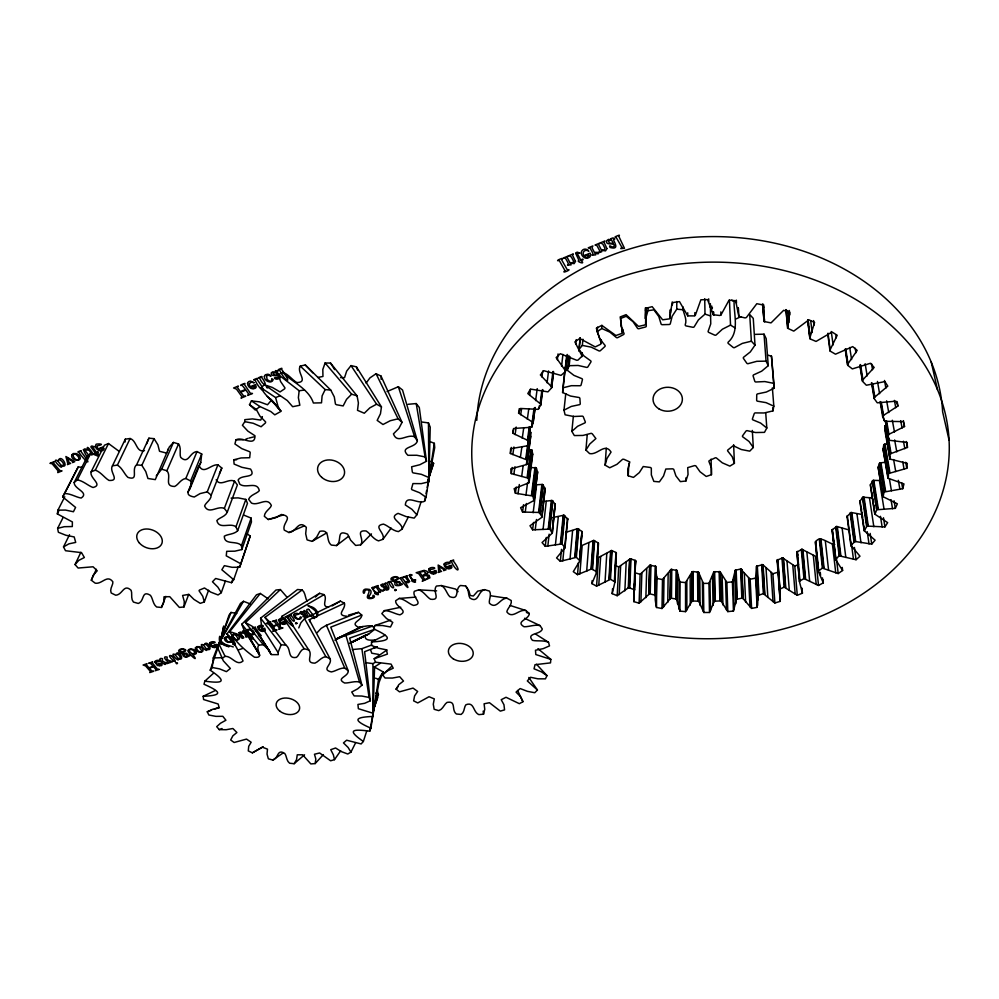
<?xml version="1.0" encoding="UTF-8"?>
<svg xmlns="http://www.w3.org/2000/svg" width="999" height="999" viewBox="0 0 999 999"><rect width="100%" height="100%" fill="white"/><g stroke="black" fill="none" stroke-linecap="round" stroke-linejoin="round"><path stroke-width="1.5" d="M215.197 690.546L203.184 696.278L203.584 699.537L218.182 704.008L219.231 707.941L212.512 709.327L207.28 711.788L208.841 715.009L215.896 716.37L222.814 716.295L225.911 720.242L220.492 723.239L216.696 726.673L219.28 729.632L226.149 729.72L232.904 728.508L236.888 732.517L232.854 735.826L230.682 739.984L234.128 742.494L246.516 739.098L251.149 742.232L248.714 746.315L248.289 750.911L252.347 752.834L262.35 747.165L267.482 749.163L267.033 754.083L268.356 758.815L272.777 760.039C278.808 758.341 276.848 748.438 284.727 753.421C286.725 755.856 286.313 760.876 289.635 763.236L294.143 763.698L296.528 759.665L297.265 754.807L302.635 754.794L310.826 763.923L315.147 763.573L315.834 759.04L314.473 754.245L319.618 752.971L330.619 760.788L334.478 759.665L333.404 754.907L330.744 749.675L335.602 747.989L341.221 751.56L347.764 754.008L350.924 752.147L348.114 747.477L343.469 742.919L346.641 740.209L361.126 743.943L363.361 741.458C345.654 729.282 353.696 729.133 369.755 731.156L370.904 728.196C353.334 720.466 353.309 717.245 372.952 716.445L372.939 663.623L375.649 662.15M704.72 298.701L705.007 314.136L698.413 319.892L694.38 326.486A1.336 1.124 -3.4 0 1 692.719 327.247L686.288 325.974A1.336 1.124 -3 0 1 685.252 324.663C687.549 318.431 682.629 312.687 682.816 306.631M889.797 454.62L891.071 453.521L886.113 425.249L884.877 426.348L889.947 459.065L907.279 463.399L906.805 468.294L888.498 473.563L888.298 478.321L903.983 483.941L902.709 488.711L884.078 492.045L883.091 496.703L897.364 503.796L895.341 508.354L876.71 509.777L874.974 514.26L887.649 522.639L884.939 526.898L867.045 526.098L864.172 530.706L875.099 540.184L871.74 544.105L855.119 541.47L850.848 545.354L859.977 556.193L856.068 559.727L839.16 555.831L835.514 559.403L842.607 570.466L838.211 573.563L822.377 568.106L818.231 571.266L823.313 582.842L818.518 585.464L803.945 578.583L799.362 581.293L802.422 593.169L797.289 595.304L784.165 587.125L779.232 589.373L780.256 601.361L774.874 602.971L763.361 593.668L758.141 595.404L757.155 607.342L751.598 608.416L742.944 598.413L741.832 598.151L736.413 599.363L733.453 611.051L727.809 611.6L720.928 600.886L720.154 571.815L714.647 571.69L713.698 572.152L708.953 583.366L709.49 612.487L703.82 612.487L698.801 601.236L698.501 572.215L693.081 571.565L692.07 571.94L685.551 582.579L685.551 611.638L679.944 611.101L676.847 599.487L677.035 570.529L671.191 569.38L662.499 579.545L661.987 608.516L656.518 607.467L656.056 605.606L655.257 599.962L655.744 566.383L649.887 565.247L640.109 574.313L639.11 603.196L633.828 601.623L635.539 560.576L630.444 558.741L618.693 566.933L615.022 565.397M679.183 609.303L679.32 580.282L677.035 570.529M679.944 611.101L680.057 582.067L679.32 580.282M676.91 599.924L677.085 570.966M677.459 603.771L677.634 574.787M634.64 589.772L628.658 587.637L617.195 595.716L612.2 593.643L614.972 581.942L610.501 579.308L596.578 586.163L591.92 583.616L596.64 572.24L596.191 571.428L591.458 569.005L577.522 574.662L573.289 571.665L579.895 560.789L576.361 557.342L560.339 561.326L556.58 557.929L565.009 547.727L562.037 543.931L545.279 546.328L542.057 542.557L552.222 533.191L549.862 529.12L532.604 529.832L529.994 525.736L541.783 517.395L541.908 516.495L539.16 512.462L522.577 512.05L520.616 507.679L533.891 500.536L532.892 496.041L515.409 493.219L514.148 488.648L528.733 482.842L528.471 478.234L511.288 473.613L510.776 468.893L526.461 464.585L526.972 459.94L510.377 453.509L510.639 448.726L527.697 445.741L528.021 440.497L512.787 433.241L513.861 428.459L531.58 427.272L533.091 423.039L535.102 407.43M676.847 599.487L675.948 598.938L676.161 569.992M676.498 599.125L676.685 570.167M891.071 453.521L907.454 447.44L907.08 442.495L889.322 440.272L887.874 435.564L888.361 434.577L904.52 426.536L903.296 421.628L884.927 421.291L882.666 416.745L882.991 415.709L897.964 405.956L895.891 401.198L877.247 402.822L874.187 398.526L874.325 397.465L887.799 386.126L884.889 381.606L866.345 385.239L862.512 381.293L862.487 380.219L874.15 367.47L870.429 363.274L852.347 368.906L847.826 365.397L847.602 364.335L857.179 350.387L852.721 346.628L835.489 354.195L830.344 351.211L829.944 350.174L837.199 335.264L832.08 332.03L816.058 341.433L810.389 339.036L809.814 338.049L814.585 322.477L808.903 319.817L793.755 331.119L787.624 328.259L789.759 312.3L783.641 310.314L771.041 322.889L764.11 321.516L762.512 303.883M733.628 444.655L734.402 463.336L729.869 466.121L722.289 462.824L716.708 458.216A1.249 0.987 -2 0 0 714.972 457.954L709.59 460.477A1.249 0.987 -1.6 0 0 709.053 461.813L711.438 467.907L711.438 474.7L706.231 476.461L700.037 471.778L695.791 465.796L694.58 465.609L687.712 467.619L688.049 474.463L685.901 480.994L680.356 481.63L675.898 475.874L673.701 469.268L672.589 468.831L665.821 469.031L663.523 476.036L659.377 481.893L653.833 481.393L651.348 474.937L651.323 468.119L650.386 467.482L643.219 466.533L639.335 472.589L633.466 477.41L628.246 475.799L627.884 469.055L629.807 461.963L623.888 459.278L622.664 459.24L616.957 464.323L609.715 467.782L605.132 465.159L606.93 458.541L611.051 452.072C604.944 442.207 597.677 455.332 589.572 453.571L585.926 450.062L589.785 444.006L595.891 438.573L592.295 433.828L591.221 433.304L582.979 435.439L574.338 435.564L571.865 431.381L577.597 426.286L584.54 423.052A1.249 1.011 4.5 0 0 585.252 421.753L583.316 416.895A1.249 1.011 4.6 0 0 581.768 416.146L573.638 416.508L565.097 414.785L563.985 410.189L571.266 406.431L579.133 404.745A1.261 1.036 4.8 0 0 580.244 403.646L579.882 398.489A1.261 1.036 4.8 0 0 578.608 397.427L570.491 396.041L562.612 392.532L562.986 387.799L571.366 385.689L579.657 385.739A1.274 1.049 4.7 0 0 581.106 384.902L582.405 379.795A1.274 1.061 4.6 0 0 581.493 378.484L573.926 375.374L567.27 370.242L569.168 365.696L578.096 365.459L586.251 367.295A1.286 1.074 4.2 0 0 587.936 366.783L590.846 362.088A1.286 1.074 4 0 0 590.372 360.602L583.916 355.931L579.008 349.45L582.33 345.417L591.196 347.14L598.613 350.724A1.299 1.086 3.3 0 0 600.436 350.599L604.795 346.641A1.299 1.099 3 0 0 604.795 345.092L599.962 339.111L597.215 331.718L601.76 328.509L609.914 332.143L616.033 337.262A1.311 1.111 2 0 0 617.857 337.55L623.376 334.653A1.311 1.111 1.6 0 0 623.875 333.142L621.053 326.248L620.729 318.419L626.198 316.296L633.004 321.653L637.325 327.997A1.324 1.124 0.4 0 0 639.01 328.671L645.304 327.06A1.324 1.124 -0.1 0 0 646.278 325.699L645.741 318.381L647.914 310.689L653.908 309.84L658.803 316.546L660.988 323.664A1.324 1.124 -1.4 0 0 662.412 324.687L669.018 324.513A1.324 1.124 -1.8 0 0 670.379 323.414L672.19 316.183L676.748 309.203L676.81 301.523M661.987 608.516L670.379 598.551L670.704 569.617M670.379 598.551L671.191 569.38M675.948 598.938L671.465 598.289L671.765 569.355M533.091 422.515L518.606 413.149L520.479 408.466L537.974 409.353L540.796 405.07L540.646 404.046L527.822 393.581L530.481 389.086L547.989 391.87L551.548 387.874L551.56 386.825L540.372 374.937L543.806 370.704L561.001 375.399L565.234 371.79L565.434 370.741L556.131 357.592L560.302 353.721L576.823 360.314L578.059 360.052L582.055 356.119L574.887 341.908L579.732 338.486L595.229 346.915L600.636 344.28L601.186 343.294L596.353 328.246L601.785 325.362L615.921 335.514L621.79 333.479L622.489 332.555L620.167 316.958L626.086 314.66L638.536 326.411L644.73 325.012L645.591 324.163L645.866 308.304L652.16 306.668L662.637 319.805L669.655 318.831L672.215 301.948M670.117 598.95L670.441 570.017M262.375 416.583L260.689 420.092L252.535 418.906L244.805 419.667L244.83 421.665L242.42 425.274L247.902 431.143L254.995 435.764C255.095 447.452 242.208 436.026 235.951 439.872L234.927 443.968L241.795 448.638L249.75 451.748L250.212 452.672L249.663 457.717L241.059 457.942L233.741 459.802L234.116 464.085L241.858 467.295L250.574 469.08C256.93 479.021 241.396 474.013 238.112 480.057L239.835 484.228C245.991 488.923 257.218 480.819 259.328 490.646C257.155 493.568 250.462 494.692 248.589 499.288L251.498 503.096C258.466 506.256 267.183 496.328 271.378 505.494C270.467 508.728 264.423 511.513 264.348 516.308L268.232 519.505L275.424 517.844L281.406 514.485C294.418 516.745 281.805 522.902 284.265 530.094L288.873 532.517C296.641 532.005 298.239 519.305 306.331 527.335L305.682 533.753L307.08 539.885L312.1 541.371L316.708 537.025L319.78 531.331C330.981 529.02 325.199 540.397 331.356 545.092L336.513 545.579C342.557 541.008 335.652 528.971 347.615 534.178L350.661 540.197L355.644 545.442L360.627 544.892C365.11 539.41 354.458 529.745 366.109 530.968C370.217 533.416 373.214 539.16 378.484 540.884L382.967 539.31C385.664 532.954 372.103 525.874 383.516 524.113C388.299 525.824 392.707 530.844 398.426 531.605L402.135 529.108C402.747 522.365 387.425 517.994 398.089 513.361L406.156 516.595L414.185 518.119L416.858 514.822L411.963 509.34L405.332 504.97C406.156 493.856 418.281 504.882 424.612 501.186L426.049 497.277L419.605 492.744L411.875 489.697L411.488 488.798L412.949 483.578L421.228 483.641L428.883 481.818L428.459 422.914L421.728 421.99M670.042 318.344L670.192 310.04M670.491 312.575L670.529 309.49M667.769 602.385L668.156 573.438M663.548 607.055L664.023 578.084M885.139 462.287L879.694 462.974L878.133 467.145L883.091 496.703M655.344 596.078L655.744 566.383M656.056 605.606L656.693 576.66L655.918 571.053M656.518 607.467L656.693 576.66M428.883 481.818L430.232 427.16L428.459 422.914M655.069 595.254L655.244 566.146M634.852 569.467L635.751 560.988M639.11 603.196L648.763 594.467L649.562 565.609M648.763 594.467L649.887 565.247M649.088 594.105L650.399 565.059M654.57 595.017L650.212 593.955L650.986 565.097M645.866 597.652L646.728 568.793M372.952 716.445L374.588 666.895L380.469 663.174M640.896 601.885L641.87 573.001M647.914 310.689L648.026 307.617M645.953 312.774L646.128 308.142M646.066 311.813L646.178 308.716M633.691 599.725L635.077 560.289M633.828 601.623L634.54 583.391M634.84 575.799L634.952 572.764L640.109 574.313M634.552 590.209L635.539 560.576M645.092 318.444L645.504 307.667M645.504 310.839L645.616 307.767M645.654 315.422L645.829 310.789M629.22 587.499L630.444 558.741M629.807 587.599L631.018 558.841M628.271 587.961L629.52 559.203M628.658 587.637L629.894 558.878M624.862 590.859L626.186 562.087M628.246 475.799L628.833 463.399M619.205 594.58L620.654 565.809M617.195 595.716L618.693 566.933M614.397 581.181L615.971 552.497L611.6 550.499L598.526 557.492L596.578 586.163M614.822 581.505L615.971 552.497M614.972 581.942L616.371 552.822M612.2 593.643L612.537 588.723M346.94 616.258C334.902 615.259 346.203 609.315 344.443 603.221L309.253 619.717L330.12 658.816C332.455 664.872 320.929 669.492 331.356 671.927C335.527 671.328 339.885 667.669 344.767 668.094L348.251 670.841C348.551 676.935 335.214 678.184 344.63 683.016C349.2 683.216 354.508 680.769 359.503 682.03L361.963 685.189L357.654 688.848L351.735 692.02L354.133 695.916L361.838 696.041L369.056 697.439L370.354 700.761L364.685 703.296L357.929 704.445L358.366 708.703L372.889 713.199M609.939 579.158L611.6 550.499M610.501 579.308L612.15 550.649M307.093 600.973C305.07 598.176 305.607 592.732 302.173 589.959L297.527 589.51L260.602 618.144L261.676 626.66L278.072 652.522L278.284 654.657L271.266 654.632L259.103 635.002L254.27 628.983L252.31 628.096L255.544 627.01L255.469 628.583L261.251 635.701L258.441 635.814L259.103 635.002M622.489 332.555L622.677 329.458M608.915 579.532L610.601 550.874M609.353 579.245L611.026 550.586M622.34 331.993L622.527 328.896M778.146 567.382L778.159 572.14L772.889 573.751L762.761 564.685L756.53 566.283L755.581 578.134L757.155 607.342M605.032 582.08L606.793 553.409M598.763 585.239L600.661 556.568M605.132 465.159L606.281 448.201M596.191 571.428L598.164 542.857L593.543 540.459L582.192 545.404L579.87 573.95M596.403 572.652L598.164 542.857M596.64 572.24L598.513 543.219M313.049 373.002L305.307 364.972L300.274 366.096C296.204 372.415 309.053 382.33 296.853 382.555C292.232 380.07 288.511 374.038 282.692 372.402L278.421 374.625L280.594 381.518L284.99 387.937L284.64 388.811L280.02 391.933L272.302 387.425L264.31 384.715L261.114 387.824C265.684 397.315 275.612 402.547 281.019 411.338L274.8 414.835L270.741 411.501L259.915 406.531L251.436 400.886L249.5 404.657L255.332 410.089M590.971 569.255L593.056 540.709M591.458 569.005L593.543 540.459M592.057 568.98L594.118 540.434M592.607 569.18L594.655 540.634M591.92 583.616L592.145 580.606M764.223 315.197L763.398 304.333L763.798 321.004M586.663 571.403L588.848 542.857M340.497 377.61L344.543 377.659L346.665 371.104L351.024 365.597L356.431 366.858L381.456 406.918L380.457 413.773L377.172 420.392L382.992 424.513L390.234 420.729L398.102 418.806L402.035 422.365L398.838 428.471L393.444 433.866C397.352 444.58 407.167 433.454 414.647 436.85L417.382 440.946C415.584 448.289 398.751 446.403 407.917 455.307L416.82 455.269L425.112 456.918L426.486 461.263L419.842 464.735L411.625 466.795L412.325 472.028L412.999 472.864L421.316 474.313L428.933 477.547M601.76 328.509L602.01 325.424M600.948 342.757L601.186 339.648M601.186 343.294L601.423 340.184M278.072 652.522L281.169 644.742L286.014 645.217C291.421 648.925 287.213 659.253 296.491 657.354C299.151 655.581 299.975 650.037 304.121 648.676L308.853 650.037C313.137 655.257 304.595 663.086 314.922 663.149C318.406 661.875 321.278 657.092 325.861 656.668L330.12 658.816M577.522 574.662L578.521 562.637M579.582 559.939L581.93 531.48L577.697 528.633L565.521 532.43M579.969 556.68L580.706 547.689M580.956 544.692L581.693 535.714M579.895 560.789L581.93 531.48M585.926 450.062L587.225 434.765M596.828 330.719L597.09 327.635M597.215 331.718L597.602 327.085M537.924 648.651L550.824 659.352L550.511 662.886L535.027 664.685L534.04 668.806L541.296 671.79L546.99 675.624L545.429 678.845L537.924 678.821L530.506 677.26L527.335 680.943L537.437 690.022L534.765 692.732L527.435 691.345L520.167 688.548L516.058 692.107L520.491 696.628L522.952 701.673L519.368 703.696L506.018 697.277L501.211 699.712L503.958 704.732L504.57 709.877L500.324 711.126L489.473 702.722L484.09 703.796L484.752 709.302L483.516 714.21L478.871 714.61C472.864 712.125 474.4 701.385 465.946 704.745C463.923 706.842 464.71 712.337 461.113 714.447L456.368 713.985C451.036 709.964 456.693 700.574 447.053 702.397C444.218 704.133 442.919 709.402 438.748 710.614L434.165 709.302L433.279 704.195L434.29 698.875L429.046 696.74L417.757 702.934L413.648 700.861L414.597 695.891L417.644 691.458L413.049 688.099L399.475 691.845L396.079 689.135L398.838 684.627L403.509 681.018L399.687 676.71L392.357 678.059L385.052 677.996L382.605 674.812L387.038 671.078L393.231 668.194L391.084 664.11L375.499 662.212L374.188 658.741L386.988 649.974M574.725 557.255L577.172 528.833M575.249 557.055L577.697 528.633M575.849 557.092L578.284 528.671M576.361 557.342L578.783 528.921M144.493 450.586C136.189 453.059 136.988 440.696 130.12 438.511L125.325 439.148L112.475 465.784C108.541 471.528 120.829 481.156 108.991 480.432C104.483 477.772 100.899 472.04 95.317 470.154L91.146 471.828C89.186 478.084 103.609 484.915 93.032 487.5C87.987 485.689 83.217 480.794 77.31 479.907L74.163 482.492C73.938 489.148 89.598 492.382 81.169 498.051C76.024 497.252 70.442 493.356 64.585 493.606L62.662 496.89L75.587 507.417L73.427 511.75L65.484 510.064L57.93 510.164L57.343 513.898L72.378 521.94L72.315 526.548L64.311 526.698L57.63 528.359L58.367 532.267L65.884 535.252L74.188 536.938L75.712 542.395L68.894 543.856L63.524 546.903L65.509 550.724L81.543 552.647L84.366 557.517L78.796 560.377L75.05 564.56L78.109 568.044L93.069 566.783L97.215 570.766L93.232 575.224L91.309 580.232L95.23 583.179C102.085 584.452 107.155 574.1 112.85 581.78C113.386 584.727 109.291 589.023 111.189 592.981L115.722 595.217C122.79 594.78 123.601 583.316 131.081 590.272C132.542 593.306 130.444 598.663 133.416 602.06L138.262 603.458C144.793 601.136 141.284 589.71 150.449 595.342C152.859 598.364 152.81 604.108 156.606 606.98L161.476 607.454L163.661 602.597L164.011 596.778L169.755 596.678L179.37 607.429L183.966 606.942L188.674 594.455M570.042 558.978L572.602 530.556M125.062 441.995L125.325 439.148M565.009 547.727L567.757 518.943L563.748 515.247L552.397 517.582M582.33 345.417L582.929 339.21M581.73 355.619L582.017 352.672M582.03 356.68L582.33 353.171M562.812 560.851L564.098 547.39M564.647 548.076L567.532 518.518M560.963 543.531L563.748 515.247M561.563 543.631L564.335 515.334M560.339 561.326L561.5 549.363M562.037 543.931L564.797 515.646M579.008 349.45L580.169 337.699M578.933 351.173L580.244 337.949M560.402 543.681L563.199 515.397M571.865 431.381L573.364 416.196M575.749 344.268L576.223 339.623M555.419 544.942L558.329 516.658M203.184 696.278C224.363 695.404 220.23 691.445 204.008 684.253L204.832 681.156C222.989 683.628 227.685 682.042 210.227 670.204L212.263 667.507L213.274 657.954L231.031 612.437L236.751 613.473M551.96 532.03L552.435 527.572M552.909 523.126L553.546 517.195M554.02 512.737L554.495 508.291M552.222 533.191L555.194 504.108L551.935 500.462L543.194 501.486M552.372 532.754L555.194 504.108M549.862 529.12L552.922 500.961M567.27 370.242L568.868 355.432M563.985 410.189L565.771 393.631M569.168 365.696L570.117 356.818M565.234 371.79L567.22 354.445M548.264 528.696L551.361 500.549M565.509 371.291L567.132 356.481M548.863 528.608L551.935 500.462M549.45 528.758L552.509 500.611M547.839 546.091L549.138 534.178M545.279 546.328L546.266 537.4M562.986 387.799L565.297 366.92M562.612 392.532L564.747 373.102M565.034 370.292L566.67 355.482M543.056 529.458L546.253 501.323M561.575 366.233L562.924 354.408M541.995 511.763L542.507 507.342M543.031 502.909L543.369 499.962M543.881 495.529L544.405 491.108M541.908 516.495L545.154 488.461L542.469 484.465L536.613 484.752L533.166 512.737M542.007 516.97L545.154 488.461M539.16 512.462L542.469 484.465M557.355 359.815L558.054 353.921M539.722 512.674L543.019 484.677M540.084 513.074L543.381 485.077M535.227 529.845L536.475 519.492M538.548 512.499L541.883 484.503M551.111 386.426L552.909 371.528M551.548 387.874L553.521 371.478M551.723 387.362L553.521 372.465M733.453 611.051L732.404 581.88L735.276 570.267L740.584 569.043L750.149 579.22L751.598 608.416M532.604 529.832L533.516 522.427M532.892 496.041L536.388 468.194L529.62 467.17M547.077 382.817L548.563 370.929M533.916 496.353L534.278 493.419M535.014 487.549L535.377 484.615M535.926 480.207L536.288 477.272M533.891 500.536L537.637 472.24L536.388 468.194M534.178 500.124L537.624 471.765M531.443 495.292L534.964 467.457M532.055 495.329L535.564 467.495M532.592 495.604L536.088 467.757M528.109 449.25L531.868 450.087L532.754 454.258L531.78 455.294M540.646 404.046L542.382 390.559M540.796 405.07L542.807 389.56M528.733 482.842L532.342 455.119M525.224 512.337L526.361 503.508M529.095 482.467L532.754 454.258M538.948 408.753L539.335 405.744M540.134 403.696L541.87 390.209M522.577 512.05L523.551 504.695M527.122 477.347L530.781 449.675M527.747 477.447L531.381 449.775M525.973 494.98L527.597 482.617M528.234 477.772L531.868 450.087M528.471 478.234L532.092 450.549M541.92 376.985L542.694 371.054M526.898 464.235L530.719 436.213L530.656 432.43L529.482 431.406M531.88 426.835L532.28 423.813M532.892 419.28L533.291 416.258M533.903 411.725L534.303 408.703M527.035 463.761L530.719 436.213M532.779 422.053L534.59 408.479M535.626 400.599L537.225 388.623M533.091 423.039L535.102 407.954M528.021 440.497L529.87 426.835M525.761 458.903L527.822 443.631M528.234 440.571L528.646 437.525M527.697 445.741L530.257 427.26M527.922 445.279L530.382 427.023M526.361 459.065L530.069 431.568M526.81 459.453L530.506 431.943M526.461 464.585L530.656 432.43M532.23 421.765L534.04 408.191M531.58 427.272L532.18 422.739M183.966 606.942L184.291 601.51L182.592 595.454L188.886 594.368L193.906 599.388L200.287 603.359L204.333 601.935L208.591 590.247M521.665 476.473L523.139 465.721M527.435 440.272L529.295 426.61M527.335 419.193L528.796 408.653M518.019 493.781L519.305 484.515M515.409 493.219L516.271 487.05M520.392 457.467L521.89 446.778M529.657 395.429L530.494 389.46M522.252 438.261L523.751 427.647M513.836 474.438L514.935 466.77M511.288 473.613L512.175 467.47M520.691 414.747L521.565 408.741M515.084 434.602L516.196 427.035M518.606 413.149L519.268 408.641M512.824 454.607L513.936 446.99M510.377 453.509L511.288 447.415M512.787 433.241L513.474 428.696M567.757 518.943L567.345 519.742M426.049 497.277L434.328 443.319L430.806 441.908M370.904 728.196L378.546 679.32L383.117 671.89L373.826 666.708M834.764 544.38C828.72 544.23 819.005 533.816 815.471 542.557L818.468 571.678M888.298 478.321L883.004 448.951L883.89 444.617L887.874 443.618M220.941 639.81L223.739 626.023L220.754 639.747M278.421 374.625L299.163 390.759L298.376 397.664L299.85 405.232L292.657 406.705L287.3 400.549L264.31 384.715M287.075 597.265L280.382 589.56L275.961 590.034L241.808 624.225L258.753 645.154C254.945 650.149 265.172 658.403 254.47 657.217C245.167 650.499 235.664 642.207 229.72 631.643L260.327 593.456L268.169 598.826M874.737 513.823L870.316 485.027L873.188 480.369L879.407 480.494L884.065 509.278M424.612 501.186L425.487 496.59M426.061 493.531L426.635 490.472M427.21 487.412L434.715 447.602L434.328 443.319M369.755 731.156L378.996 682.604L383.117 671.89M734.402 463.336L732.217 456.705L727.909 451.261A1.261 0.999 -2.7 0 1 728.009 449.85L732.467 446.266A1.261 0.999 -3 0 1 734.253 446.166L741.233 449.5L749.737 451.148L753.308 447.477L749.013 441.458L743.019 437.05A1.274 1.011 -3.7 0 1 742.657 435.664L745.878 431.231A1.274 1.011 -4 0 1 747.602 430.756L755.556 432.542L764.472 432.367L766.807 428.034L760.614 423.064L753.271 420.017A1.286 1.024 -4.6 0 1 752.472 418.743L754.208 413.736A1.286 1.036 -4.8 0 1 755.756 412.912L764.173 412.974L772.926 410.901L773.825 406.181L772.377 387.837M430.606 461.301L433.603 463.324L427.884 480.407M731.73 300.137L734.09 301.611C733.766 314.673 739.71 331.818 728.321 342.02A1.336 1.111 -5.2 0 0 728.408 343.581L733.066 347.352A1.324 1.099 -5.4 0 0 734.939 347.39L742.344 343.394L751.373 341.196L755.007 345.13L750.299 351.935L743.918 356.98A1.324 1.086 -5.6 0 0 743.506 358.504L746.74 363.137A1.324 1.086 -5.7 0 0 748.513 363.561L756.805 361.313L766.046 361.139L768.256 365.671L761.65 371.191L754.02 374.687A1.311 1.074 -5.7 0 0 753.146 376.061L754.757 381.181A1.311 1.074 -5.6 0 0 756.293 381.968L764.859 381.568L773.651 383.341L774.3 388.149L766.32 392.045L758.004 393.793A1.299 1.049 -5.4 0 0 756.743 394.917L756.655 400.174A1.299 1.049 -5.2 0 0 757.866 401.248L766.083 402.647L773.825 406.181M204.333 601.935L202.747 596.278L199.051 590.759L199.438 590.072L204.495 587.974L210.839 592.145L218.069 594.967L221.291 592.682L217.882 587.15L212.475 581.768L215.647 578.471L231.531 582.692L233.704 579.682L221.853 569.767L224.35 565.659L232.118 567.307L239.673 567.232L250.212 536.026L247.415 534.003M250.212 536.026L239.673 567.232M240.647 563.673L226.249 555.831L226.711 551.311L234.865 551.173L241.833 549.55L241.483 545.641C236.763 540.072 224.138 545.629 224.313 536.176C227.622 534.028 234.228 534.428 237.65 530.756L235.976 526.785C229.932 522.277 219.118 530.007 216.858 520.579C218.931 517.757 225.487 516.658 227.26 512.175L224.338 508.416C217.395 505.319 208.853 515.059 204.583 506.018C205.382 502.822 211.326 499.912 211.226 495.142L207.23 491.883L200.087 493.593L194.268 497.015C181.031 494.517 193.594 488.686 190.622 480.969L201.711 454.033L197.04 451.548C189.473 452.048 188.649 464.897 180.669 457.342C179.258 453.796 181.593 447.939 178.559 443.968L173.464 442.432L169.256 447.053L155.295 479.62L147.939 478.496L145.779 471.59L141.846 465.347L136.588 464.872C130.832 469.393 139.423 481.156 127.959 477.41C124.288 474.163 122.34 467.869 117.37 465.147L112.475 465.784M189.698 489.448L200.762 462.45L201.711 454.033M210.227 670.204L229.046 615.122L231.031 612.437M709.49 612.487L714.335 601.211L720.928 600.886M672.177 305.02L672.951 302.522L679.495 301.598L687.737 315.884L694.218 315.896L695.341 315.247L700.873 299.787L707.529 299.6L713.323 314.76L719.755 315.484L720.966 314.972L729.033 300.175L735.651 300.736L738.86 316.471L745.092 317.919L746.378 317.532L756.817 303.708L763.261 304.995L763.673 307.53M363.361 741.458L366.658 731.218M373.251 710.739L378.421 694.642L377.285 690.559M555.357 504.557L554.807 505.319M416.858 514.822L421.166 501.573M427.859 480.981L433.603 463.324M146.678 443.818L148.938 438.186L154.083 438.661L157.879 444.83L159.528 451.286L166.134 452.984L167.345 452.372M799.537 581.718L796.815 552.147L801.86 549.288L815.534 556.256L818.518 585.464M233.704 579.682L238.274 566.545M241.833 549.55L251.448 521.99L251.136 518.106L243.893 515.147M231.531 582.692L232.542 579.77M187.862 492.307L198.951 465.297C203.309 475.549 210.889 463.998 217.907 464.822L221.803 468.044L219.405 473.551M241.483 545.641L251.136 518.106M221.291 592.682L225.424 580.993M237.65 530.756L247.465 503.334L245.841 499.4L238.124 497.877L231.106 498.139M373.027 710.714L377.684 697.714M864.172 530.706L859.877 501.348L862.836 497.215L872.164 497.889M235.976 526.785L245.841 499.4M390.771 620.092L374.887 625.524L373.663 628.895C392.008 637.312 392.382 640.908 371.503 641.945L371.566 645.479L378.509 648.239L386.463 649.837L387.387 654.108L374.188 658.741M227.26 512.175L237.387 484.915L234.54 481.193C228.247 478.009 220.255 487.275 216.159 479.807M167.607 450.374L168.094 449.075M224.338 508.416L234.54 481.193M211.226 495.142L221.803 468.044M161.476 607.454L165.846 596.366M207.23 491.883L217.907 464.822M271.491 400.137L267.495 404.757L259.578 401.86L251.436 400.886M178.559 443.968L166.895 470.766C172.04 476.523 163.386 486.326 174.638 486.476C178.222 484.952 180.794 479.12 185.826 478.459L197.04 451.548M381.456 406.918L376.586 404.195L369.842 407.854L364.31 413.236L357.505 410.339L358.404 402.972L357.08 395.866L330.519 363.062L325.1 362.987L322.814 369.455L322.952 376.473L317.769 377.447M156.244 475.886L161.676 469.205L173.464 442.432M262.712 629.083L261.676 626.66M141.846 465.347L154.083 438.661M91.309 580.232L96.316 569.28M136.588 464.872L148.938 438.186M200.175 463.698L200.762 462.45M348.439 615.134L358.441 612.337L361.763 615.059C362 620.716 349.45 622.627 358.191 627.147C362.575 627.335 367.682 624.862 372.49 626.098L374.051 628.171M328.609 607.13C320.454 606.805 328.059 598.863 324.076 594.63L319.543 593.306L282.055 616.233L280.195 621.091L280.157 626.71M366.084 383.117L369.955 377.872L376.074 373.726L381.044 376.086L402.035 422.365M75.05 564.56L80.869 552.297M685.551 611.638L692.22 600.936L692.07 571.94M117.37 465.147L130.12 438.511M63.524 546.903L69.518 534.702M95.317 470.154L108.504 443.519L118.869 451.161M91.146 471.828L104.42 445.204L108.504 443.519M350.924 752.147L355.694 742.619M57.63 528.359L63.062 517.569M77.31 479.907L90.809 453.246L98.377 456.268M57.343 513.898L58.704 511.213M74.163 482.492L87.712 455.819M62.662 496.89L78.259 466.87L81.856 467.395M64.585 493.606L78.259 466.87M57.93 510.164L64.773 496.74M402.135 529.108L408.404 516.883M780.256 601.361L777.147 560.227L782.554 557.892L794.792 566.071L798.563 564.472M850.923 545.816L847.052 516.358L851.21 512.487L862.187 514.522M510.227 605.506L525.874 610.526L529.283 613.498C529.233 619.705 514.885 621.353 524.038 626.748C528.946 626.947 534.677 624.263 540.047 625.599L542.32 629.008C540.596 634.914 525.811 632.829 532.442 640.347C537.25 641.458 543.456 640.009 548.513 642.282L549.512 645.878L543.181 648.651L535.476 650.237L535.814 654.557L550.824 659.352M357.08 395.866L351.648 394.193L346.553 399.325L343.156 405.931L336.476 404.732L335.452 404.071L334.303 396.928L330.756 390.085L325.162 389.598L322.115 395.854L321.503 402.834L313.386 403.009C308.691 388.698 292.557 382.417 282.692 372.402M260.327 593.456L256.481 594.792L226.985 633.965C234.041 641.42 239.298 652.459 243.044 660.976C236.676 666.733 231.918 655.844 225.1 656.343L218.769 643.731L243.494 601.298L250.162 603.896M334.478 759.665L340.696 750.749M382.967 539.31L391.121 528.109M835.514 559.403L832.105 529.87L836.787 526.473L849.625 530.144M581.942 532.717L582.23 531.88M396.079 689.135L397.989 686.675M400.749 607.242L384.303 610.664L381.843 613.598L386.513 618.506L392.769 622.414L390.484 626.985L382.405 625.511L374.887 625.524M315.147 763.573L323.376 754.62M360.627 544.892L371.441 533.891M315.384 597.077L319.543 593.306M344.443 603.221L340.359 601.123L304.545 618.668L300.886 622.764L298.776 627.909M332.105 605.931L340.359 601.123M271.004 654.258L268.207 649.362L263.336 644.705L245.467 622.614L280.382 589.56M382.605 674.812L391.658 666.37M334.952 640.272L337.475 638.311L362.962 626.385M204.832 681.156L213.474 673.276M294.143 763.698L304.558 754.807M88.749 454.957L90.809 453.246M249.5 404.657L256.268 409.39L259.915 406.531M336.513 545.579L348.639 536.251M286.014 645.217L264.947 617.382L302.173 589.959M525.874 610.526C518.806 608.866 512.499 619.542 506.843 611.888C507.055 608.741 512.15 604.982 511.251 600.524L506.93 598.214C499.762 598.201 496.603 610.014 489.448 603.271C488.523 600.162 491.945 595.004 489.485 591.096L484.577 589.647C477.485 591.458 478.858 603.696 469.955 598.076C467.982 595.067 469.18 589.123 465.596 585.976L460.477 585.489C454.308 589.16 460.177 600.549 449.812 596.69C446.815 593.918 445.816 587.936 441.396 585.551L436.438 586.063C431.868 591.258 441.758 600.636 430.532 599.225C426.623 596.915 423.763 591.433 418.718 589.835L414.31 591.308C411.65 597.302 424.538 604.033 413.511 605.444C408.928 603.821 404.682 599.163 399.225 598.438L395.679 600.736C394.93 606.843 409.29 610.626 399.975 614.835C395.067 614.073 389.86 610.414 384.303 610.664M387.05 391.571L398.351 386.725L402.522 389.997L417.382 440.946M243.494 601.298L240.472 603.396L217.145 646.578L223.339 660.851L230.369 668.481L226.423 671.653L219.518 668.868L212.263 667.507M272.777 760.039L283.029 753.034M221.978 658.441L225.1 656.343M692.22 600.936L698.801 601.236M350.674 642.569L368.731 634.015L374.837 629.22L349.675 638.099L361.963 685.189M312.1 541.371L326.785 532.842M308.853 650.037L286.75 616.383L324.076 594.63M252.347 752.834L263.212 746.777M735.951 318.956L740.908 316.695M350.587 643.031L368.731 634.015M358.441 612.337L326.411 625.274L321.203 628.321L317.183 632.629M336.276 639.597L361.488 626.723L336.301 639.023M371.503 641.945L385.102 635.189M350.686 642.544L367.445 634.577L349.712 643.406L365.409 635.127C363.686 640.859 371.054 640.371 374.637 639.997M337.475 638.311L372.49 626.098M735.351 328.097L730.531 325.1L722.402 329.208L716.445 334.69A1.336 1.111 -4.6 0 1 714.61 335.077L708.853 332.442A1.336 1.124 -4.3 0 1 708.266 330.944L710.751 323.863L710.364 303.596M288.873 532.517L304.32 525.874M245.717 439.26L247.752 438.424M261.114 387.824L275.624 397.565L280.269 395.691M219.28 729.632L222.065 728.508M361.763 615.059L330.756 627.147L348.251 670.841M377.197 646.803L364.61 651.685L370.354 700.761M207.28 711.788L211.538 710.152M214.36 709.053L218.619 707.404M352.322 649.562L361.863 648.663L371.715 645.004M238.536 649.85L242.52 648.526M565.946 360.951L568.431 360.189M268.232 519.505L282.917 515.047M249.001 438.049L254.358 436.788M377.322 647.177L373.501 648.126M484.577 589.647L477.697 591.171L473.351 596.028L470.242 595.479L468.793 590.621L465.596 585.976M750.149 579.22L755.581 578.134M299.163 390.759L304.483 390.035M408.129 404.295L416.221 403.559L419.293 407.467L426.486 461.263M213.274 657.954L222.677 657.667M233.291 646.927L225.861 644.63L218.769 643.731M720.154 571.815L726.872 582.442L732.404 581.88M258.753 645.154L263.336 644.705M399.225 598.438L415.859 597.115M755.019 334.365L764.035 334.178L766.196 338.649L768.256 365.671M235.951 439.872L243.244 439.71M233.741 459.802L236.601 459.765M698.501 572.215L703.408 583.391L708.953 583.366M418.718 589.835L436.613 590.846M676.748 309.203L682.804 309.715M243.469 637.424L236.688 633.853L229.72 631.643M680.057 582.067L685.551 582.579M365.809 662.674L372.939 663.623M244.83 421.665L253.184 423.264L261.089 426.748L265.484 422.889L265.634 421.94L259.927 416.084L256.268 409.39M490.596 595.766L506.93 598.214M657.142 578.508L662.499 579.545M441.396 585.551L455.694 589.085L458.066 591.658M767.557 355.12L771.465 356.106L774.3 388.149M378.733 654.432L371.778 653.221L370.729 650.187M257.417 630.631L251.798 626.023L245.467 622.614M161.676 469.205L166.895 470.766M705.007 314.136L710.676 315.959M526.423 612.487L529.283 613.498M375.462 678.184L378.546 679.32M709.665 306.593L712.474 307.892M524.537 618.269L540.047 625.599M274.188 627.097L273.414 626.498M185.826 478.459L190.622 480.969M375.761 693.044L378.421 694.642M535.489 634.003L548.513 642.282M860.476 502.11L859.877 501.348M885.489 431.081L884.877 426.348M264.947 617.382L272.627 624.775M267.32 396.466L278.246 407.255L275.624 397.565M247.477 634.09L243.806 629.507L241.808 624.225M847.502 517.17L847.052 516.358M300.274 366.096L325.162 389.598M305.307 364.972L330.756 390.085M270.941 399.213L280.769 410.826L272.914 401.536M268.694 397.702L279.121 408.791L272.764 401.348M536.513 664.273L546.99 675.624M325.1 362.987L351.648 394.193M286.75 616.383L290.434 621.415M260.602 618.144L281.169 644.742M330.519 363.062L334.64 369.618M528.808 677.472L537.437 690.022M282.055 616.233L304.121 648.676M226.985 633.965L228.559 636.301M351.024 365.597L376.586 404.195M253.971 627.572L269.68 651.298M244.992 631.468L258.828 653.621L248.227 635.389M259.153 634.877L270.379 652.497M247.727 634.465L259.74 655.344M304.545 618.668L325.861 656.668M376.074 373.726L398.102 418.806M517.569 690.471L522.952 701.673M326.411 625.274L344.767 668.094M309.253 619.717L310.302 622.19M796.815 552.147L797.939 555.094M356.431 366.858L357.567 370.092M291.433 623.438L291.833 624.662M398.351 386.725L414.647 436.85M345.979 635.539L359.503 682.03M931.243 362.125L937.524 389.785M949.05 440.084L942.631 411.825A233.142 186.388 -2 0 0 708.104 236.638A233.142 186.388 -2 0 0 476.798 420.379M777.147 560.227L777.771 563.236M903.396 420.641L904.52 426.536M906.318 441.496L907.454 447.44M897.139 401.573L897.964 405.956M900.698 420.654L902.097 428.022M903.446 441.233L904.844 448.663M894.392 400.399L895.766 407.704M905.693 462.3L906.805 468.294M902.709 461.738L904.083 469.23M892.332 420.254L894.48 432.067M884.49 380.469L885.876 388.112M894.642 439.96L896.79 451.86M901.622 482.679L902.709 488.711M886.637 400.836L888.748 412.55M898.313 480.307L899.912 489.348M893.618 459.565L895.728 471.54M886.637 421.041L888.973 434.328M886.013 421.291L888.536 435.839M885.414 420.741L888.785 439.985M885.289 420.791L888.548 439.51M885.489 425.437L890.434 453.708M881.268 402.21L883.566 415.397M877.472 381.443L879.607 393.693M885.039 425.836L889.959 454.108M881.205 404.458L881.717 407.392M882.229 410.327L882.741 413.274M883.253 416.208L884.015 420.616M880.693 402.522L882.991 415.709M886.013 434.066L886.525 437.038M887.05 440.022L890.409 459.403M880.107 401.548L882.666 416.745M884.877 430.257L889.947 459.065M871.49 363.586L872.539 369.655M885.039 444.155L889.909 472.602M884.39 444.268L889.26 472.714M894.043 500.774L895.341 508.354M883.89 444.617L888.735 473.064M883.653 445.104L888.498 473.563M889.385 478.746L891.433 490.796M872.527 383.279L874.862 397.09M871.99 383.653L874.325 397.465M883.004 448.951L887.899 477.934M871.49 382.642L874.187 398.526M890.996 499.612L892.532 508.703M416.221 403.559L425.112 456.918M865.146 363.736L867.169 375.899M880.881 462.624L885.614 491.246M880.244 462.674L884.952 491.296M879.694 462.974L884.39 491.583M879.382 463.424L884.078 492.045M879.22 469.767L879.719 472.789M880.206 475.811L880.693 478.821M878.133 467.145L882.766 496.291M860.501 364.56L862.961 379.782M860.027 364.997L862.487 380.219M859.877 365.547L862.512 381.293M883.478 517.769L884.939 526.898M855.219 348.226L855.931 352.734M880.456 516.321L882.142 526.972M873.813 480.382L878.333 509.14M873.188 480.369L877.684 509.128M872.602 480.594L877.085 509.353M872.227 481.006L876.71 509.777M849.724 347.477L851.585 359.528M872.214 493.306L872.676 496.341M873.151 499.375L873.613 502.41M874.075 505.432L874.55 508.466M870.404 484.54L874.974 514.26M869.455 497.802L873.825 526.71M845.741 348.763L848.014 363.848M845.341 348.788L847.826 365.397M845.279 349.8L847.539 364.897M870.166 533.404L871.74 544.105M864.048 497.127L868.281 526.011M863.436 497.052L867.656 525.936M361.863 648.663L369.056 697.439M862.836 497.215L867.045 526.098M862.399 497.589L866.595 526.473M867.244 531.68L869.018 543.906M861.126 506.68L861.563 509.715M862 512.762L862.649 517.332M863.086 520.379L863.523 523.414M863.96 526.461L864.622 531.031M860.039 500.874L864.185 529.782M835.913 334.752L836.338 337.737M856.955 513.823L860.988 542.832M831.255 331.518L833.129 344.967M828.034 333.179L830.344 351.211M827.721 333.703L829.969 350.749M851.797 512.624L855.706 541.608M851.21 512.487L855.119 541.47M850.599 512.587L854.482 541.57M850.124 512.912L853.995 541.895M854.432 547.464L856.068 559.727M851.235 542.407L853.458 559.265M847.289 515.921L851.31 546.178M842.157 528.346L845.816 557.43M813.586 320.579L814.135 325.012M837.337 526.66L840.871 555.719M842.244 567.395L842.607 570.466M836.787 526.473L840.321 555.519M836.175 526.51L839.684 555.556M835.651 526.785L839.16 555.831M810.701 320.667L812.125 332.53M808.104 319.692L808.641 324.151M809.165 328.621L809.689 333.079M810.039 336.051L810.389 339.036M836.4 558.204L838.211 573.563M807.954 319.655L810.052 337.5M807.841 320.766L809.939 338.611M832.404 529.458L835.826 558.516M807.716 320.204L809.814 338.049M832.954 535.302L835.826 559.79M832.105 529.87L835.514 558.928M832.354 543.693L835.751 572.852M825.361 541.183L828.596 570.317M820.941 539.048L824.075 568.156M820.441 538.811L823.563 567.919M819.829 538.798L822.939 567.894M819.28 539.01L822.377 568.106M822.989 579.757L823.313 582.842M822.464 577.859L822.789 580.931M483.191 711.113L483.516 714.21M820.279 572.265L820.591 575.337M815.671 541.321L818.681 570.429M815.309 541.695L818.231 571.266M789.297 310.464L789.747 314.872M813.286 555.332L816.22 584.54M787.824 310.751L788.998 322.54M786.475 309.94L786.762 312.899M787.337 318.818L787.774 323.251M786.026 309.952L787.761 327.672M785.963 309.59L787.624 328.259M806.88 552.185L809.665 581.356M802.896 549.65L805.594 578.796M802.447 549.363L805.132 578.496M801.86 549.288L804.532 578.421M801.285 549.45L803.945 578.583M802.01 588.561L802.422 593.169M801.935 588.174L802.209 591.246M797.377 551.373L799.937 580.519M796.952 551.71L799.512 580.856M794.792 566.071L797.289 595.304M792.756 564.947L795.204 594.168M771.465 356.106L773.651 383.341M787 561.238L789.31 590.409M772.689 407.842L772.926 410.901M783.516 558.354L785.751 587.499M783.116 558.029L785.351 587.162M764.46 318.881L764.685 321.815M782.554 557.892L784.777 587.037M762.936 305.956L764.11 321.516M781.967 557.991L784.165 587.125M764.035 334.178L766.046 361.139M777.821 559.515L779.932 588.661M778.258 567.594L778.696 573.726M779.257 581.406L779.695 587.549M779.919 590.621L780.144 593.693M778.271 570.229L778.708 576.386M779.158 582.529L780.369 599.45M777.359 559.802L779.457 588.948M765.709 412.624L766.807 428.034M772.889 573.751L774.874 602.971M771.078 572.452L773.014 601.66M755.007 345.13L753.258 318.381L749.712 314.51L751.373 341.196M766.033 568.231L767.856 597.402M763.086 565.047L764.859 594.193M762.761 564.685L764.522 593.818M762.225 564.497L763.973 593.631M761.638 564.535L763.361 593.668M752.322 430.432L753.308 447.477M757.317 565.646L758.953 594.78M756.805 565.884L758.428 595.017M756.53 566.283L758.316 599.762M756.006 576.273L757.592 605.456M738.398 308.142L738.86 316.471M738.149 307.605L738.311 310.689M736.338 300.112L736.488 303.197M748.576 577.759L749.999 606.942M744.305 573.114L745.641 602.247M741.932 569.68L743.219 598.801M741.67 569.293L742.944 598.413M729.445 300.212L730.531 325.1M741.171 569.055L742.432 598.176M740.584 569.043L741.832 598.151M736.151 569.717L737.299 598.813M735.626 569.905L736.75 599M735.276 570.267L736.413 599.363M735.227 570.704L736.35 599.812M734.74 574.55L735.851 603.683M733.129 580.082L734.203 609.24M720.866 311.875L720.966 314.972M726.872 582.442L727.809 611.6M725.574 580.844L726.473 609.989M381.044 376.086L381.143 379.32M722.127 575.836L722.951 604.944M713.711 312.088L713.786 315.172M713.236 311.663L713.323 314.76M720.354 572.215L721.141 601.298M719.705 571.528L720.479 600.599M719.118 571.453L719.879 600.524M711.738 306.031L711.812 309.116M708.691 298.851L708.766 301.923M714.647 571.69L715.309 600.749M714.085 571.828L714.735 600.886M711.088 459.115L711.438 474.7M713.698 572.152L714.21 601.635M712.462 576.348L713.074 605.431M709.964 581.655L710.514 610.764M703.408 583.391L703.82 612.487M702.384 581.68L702.759 610.776M699.799 576.398L700.124 605.444M698.638 572.639L698.938 601.673M698.101 571.903L698.401 600.911M697.552 571.765L697.826 600.786M694.854 312.612L694.879 315.696M693.081 571.565L693.256 600.574M692.507 571.653L692.669 600.649M691.882 572.34L692.02 601.348M690.159 575.961L690.272 604.982M687.724 312.787L687.737 315.884M686.825 580.981L686.862 610.027M685.901 477.872L685.901 480.994M427.834 572.639L426.473 574.65L429.208 575.349L429.92 577.834L422.24 581.268L423.114 579.907L418.781 573.701L416.158 572.702L424.113 570.354L426.91 571.216L427.834 572.639M368.544 596.415C368.731 599.175 374.001 598.051 372.977 595.342C374.475 595.167 375.999 597.764 371.203 598.551C361.8 599.55 373.339 590.509 367.095 589.785A3.771 2.735 13 0 0 364.86 590.784C364.173 597.689 360.277 587.949 367.407 589.16C372.49 588.848 371.753 594.23 368.544 596.415M621.865 247.315L620.791 248.614L624.487 248.314L618.631 235.926C622.389 233.591 611.775 237.887 615.946 237.013L621.865 247.315M590.609 254.595L590.434 255.931A3.571 3.147 3.8 0 1 589.11 257.492C584.652 260.739 578.259 253.271 582.842 249.8C584.677 248.339 588.436 249.388 588.798 251.386C587.4 249.862 584.64 249.975 583.616 251.848A4.171 3.671 3.7 0 0 583.266 254.021L583.891 255.707L590.134 253.159L590.609 254.595M154.683 661.837L157.492 665.534L161.376 665.659A2.81 1.873 17.8 0 0 162.125 664.722L161.463 662.974L157.168 664.422L156.431 663.348A3.284 2.185 17.8 0 1 156.368 661.987C165.072 661.213 156.044 658.691 154.683 661.837M611.176 238.599L611.425 239.76L608.416 239.423L606.53 240.834C605.594 246.541 614.685 241.421 614.248 246.129L613.898 246.691C612.399 248.476 608.116 243.356 610.002 247.477C622.814 250.924 609.54 237.213 614.909 238.936L613.024 237.887L611.176 238.599M382.742 585.127L383.691 586.55L386.888 586.85L385.302 584.665L382.742 585.127M268.207 387.125C266.496 390.022 265.597 384.29 268.207 387.125M103.771 448.638L103.759 449.163A3.209 2.323 24.2 0 1 102.959 450.374C99.588 452.572 93.319 447.627 96.154 444.193C100.375 443.469 104.995 444.405 97.215 445.829A3.746 2.722 24.2 0 0 97.34 447.54L98.202 448.888L102.947 446.953L103.771 448.638M575.474 261.376L574.138 263.624L570.217 263.162L571.141 264.847L567.494 265.147L568.531 264.36L567.632 262.063L565.546 258.404L563.661 257.867L568.094 256.056L567.182 257.405L569.929 262.65L572.864 262.837L573.563 261.176L571.328 256.943L568.893 255.719L573.339 253.908L572.527 255.195L575.474 261.376M381.131 584.902L381.118 585.489C381.818 588.473 390.621 586.251 386.625 589.472C385.864 589.16 383.179 587.212 384.203 589.373C394.093 593.169 385.152 578.384 385.002 584.265L382.542 583.965L381.131 584.902M219.842 637.187C217.957 643.181 237.337 649.712 224.513 645.329A9.303 6.381 16.5 0 1 221.503 643.281C217.782 642.744 220.005 633.391 219.842 637.187M168.019 662.961L167.083 663.686L164.935 663.011C167.857 668.406 154.458 656.543 162.575 658.703C160.664 661.65 166.333 662.974 168.019 662.961M172.665 661.4L171.728 662.125L169.58 661.45C172.49 666.857 159.116 654.957 167.233 657.117C165.31 660.077 170.991 661.413 172.665 661.4M231.031 641.008C229.221 645.441 222.465 636.126 228.421 637.462L231.031 641.008M399.912 584.278L399.175 585.426L397.315 585.002L396.391 582.205L398.738 582.292L399.912 584.278M392.969 581.043L395.279 582.367C392.083 588.861 406.718 583.653 401.186 583.916L399.588 581.693L394.468 581.593L398.813 578.496C397.377 574.025 386.113 578.871 393.294 580.494L392.969 581.043M606.93 248.576L605.544 250.874L601.585 250.399C603.583 253.184 596.066 252.26 594.38 252.31L592.032 247.839L592.882 245.916L588.236 247.814L590.122 248.214L592.307 252.173L593.119 254.345L592.057 255.157L595.741 254.857L594.78 253.047L598.076 253.896L599.862 251.086L596.94 245.579L595.042 245.03L599.55 243.194L598.601 244.568L601.311 249.887L604.27 250.075L604.994 248.376L602.809 244.081L600.362 242.857L604.882 241.009L604.045 242.307L606.93 248.576M296.965 623.276C295.392 625.524 294.717 620.991 296.965 623.276M209.603 643.281C209.665 646.303 213.599 648.538 216.308 647.202A2.847 1.936 16.8 0 0 217.108 646.228L216.496 644.442L212.05 645.928L211.338 644.83A3.322 2.26 16.8 0 1 211.313 643.443C220.192 642.619 211.051 640.059 209.603 643.281M372.053 587.936L375.374 593.044C372.028 593.181 381.98 596.715 376.96 593.056L378.609 592.494L376.635 592.619C368.281 587.412 378.559 588.074 373.364 587.15A1.611 1.174 12.8 0 0 372.053 587.936M224.3 638.299L225.062 640.434A5.02 3.447 16.5 0 0 226.885 641.87C229.083 643.256 234.64 640.659 232.73 644.18C240.796 648.076 226.798 631.555 228.084 637.05L225.549 636.937L224.3 638.299M264.385 376.361C263.661 380.806 271.74 384.565 273.214 379.595L271.753 378.621L271.616 380.719L270.13 381.431L267.158 379.558L266.521 376.036L268.232 375.199L271.004 376.211L269.83 374.962A4.246 3.347 21.3 0 0 267.744 374.225L265.347 374.762L264.385 376.361M247.54 383.241C247.34 386.875 251.923 390.272 255.232 388.286A3.309 2.585 21.6 0 0 256.194 386.975L255.519 384.59L250.324 386.713L249.525 385.264A3.871 3.022 21.7 0 1 249.538 383.404L251.436 382.105L254.233 382.792L250.462 381.056L248.551 381.643L247.54 383.241M409.24 575.374L412.487 580.569C409.066 580.694 419.105 584.303 414.098 580.569L415.771 580.007L413.786 580.132C405.432 574.825 415.821 575.511 410.577 574.575A1.623 1.199 11.6 0 0 409.24 575.374M435.002 572.265L433.429 573.613L431.256 572.552L434.615 571.416L435.002 572.265M293.731 614.872C293.331 618.556 300.037 621.291 301.486 617.532C299.375 614.735 300.362 621.453 296.978 618.219C291.159 613.861 301.436 614.547 298.564 613.886A3.709 2.61 14.9 0 0 296.728 613.286L294.593 613.648L293.731 614.872M257.717 627.022C257.68 630.119 261.713 632.417 264.448 631.031A2.885 1.998 15.7 0 0 265.284 630.032L264.71 628.196L260.14 629.732L259.453 628.608A3.359 2.335 15.8 0 1 259.465 627.185C268.481 626.323 259.265 623.726 257.717 627.022M450.449 567.07L448.851 568.419L446.665 567.357L450.062 566.221L450.449 567.07M278.758 619.917C278.671 623.039 282.742 625.362 285.489 623.95A2.897 2.023 15.2 0 0 286.351 622.951L285.801 621.091L281.169 622.652L280.482 621.515A3.372 2.373 15.3 0 1 280.519 620.079C289.61 619.193 280.344 616.583 278.758 619.917M316.908 615.047L316.521 617.195L317.769 614.235A9.79 6.931 14.6 0 0 316.283 610.227L315.509 609.34A9.49 6.731 14.6 0 0 312.5 607.192C299.475 602.672 318.494 609.178 316.908 615.047M57.63 460.651L60.976 465.209C66.796 467.145 61.601 459.215 58.679 459.765C61.788 454.283 69.755 469.205 61.314 465.609C63.948 471.853 50.062 457.43 57.63 460.651M396.128 590.047C394.418 592.407 393.893 587.662 396.128 590.047M79.008 458.691C77.56 462.674 71.041 456.168 73.876 453.921A1.911 1.374 24.5 0 1 75.524 453.996L78.184 456.531L79.008 458.691M80.669 451.211C95.492 469.955 83.666 459.89 78.684 452.01C75.4 452.659 83.254 449.425 80.669 451.211M71.741 455.007C70.317 461.226 83.804 462.437 79.396 455.681A5.719 4.096 24.5 0 0 76.361 453.583L73.139 453.558L71.741 455.007M182.792 654.407C182.617 657.167 187.075 658.104 188.599 656.081L190.31 655.431L188.686 655.394L186.426 653.209L183.304 653.733C179.97 652.722 189.835 650.599 183.841 649.063C181.106 647.452 175.337 651.648 181.019 652.26L180.906 653.109L182.792 654.407M608.491 241.096L609.452 243.119L613.361 243.431L611.725 240.334L609.253 240.26L608.491 241.096M58.516 471.378L57.805 472.614L62.038 470.904L59.853 470.504L54.158 463.836L53.471 462.862L54.196 461.6L49.95 463.336L52.135 463.748L58.516 471.378M83.416 449.762C84.903 452.609 86.451 458.441 89.073 455.831L84.915 450.249L87.924 449.862C92.52 451.173 89.186 457.155 93.119 454.183C92.457 452.235 85.652 443.531 87.587 449.45L84.703 448.901L83.416 449.762M588.723 255.682L586.688 257.617L584.165 256.206L588.349 254.508L588.723 255.682M575.711 253.384L579.07 260.589C574.875 260.876 586.838 265.634 581.031 260.539L583.129 259.69L582.804 259.078L580.694 259.94L577.584 254.071L578.046 253.059L579.919 253.159L577.422 252.21A1.948 1.711 4.6 0 0 575.711 253.384M171.541 655.769C183.267 670.054 163.486 653.271 171.541 655.769M383.891 590.384L382.779 591.208L380.544 590.459C381.118 596.191 377.51 588.224 375.861 586.775C372.34 587.35 379.945 584.677 378.171 585.864C376.923 587.2 379.87 588.686 380.157 589.947L383.891 590.384M261.401 377.06C269.505 387.762 262.575 385.801 259.728 378.159L259.191 377.959C255.569 378.746 264.161 375.149 261.401 377.06M428.696 569.255C428.234 572.577 432.579 575.137 435.439 573.563A2.997 2.223 10.8 0 0 436.451 572.477L436.026 570.491L430.994 572.19L430.369 570.966A3.509 2.597 10.8 0 1 430.532 569.418C440.097 568.406 430.544 565.709 428.696 569.255M175.112 654.557L177.909 658.304C183.067 660.114 178.784 653.396 176.111 653.858C179.071 649.225 185.702 661.887 178.197 658.628C180.32 663.848 168.219 651.61 175.112 654.557M444.118 564.048C443.618 567.382 448.002 569.967 450.874 568.381A3.009 2.235 10.3 0 0 451.898 567.282L451.486 565.284L446.403 566.995L445.791 565.759A3.521 2.622 10.3 0 1 445.979 564.21C455.594 563.186 446.004 560.476 444.118 564.048M201.873 650.911C200.474 654.183 194.743 648.801 197.452 646.965A1.698 1.149 17.1 0 1 198.963 647.04L201.873 650.911M203.496 644.967L206.256 648.763C211.438 650.611 207.218 643.781 204.52 644.255C207.542 639.535 214.098 652.409 206.543 649.1C208.604 654.395 196.553 641.932 203.496 644.967M256.706 378.996C268.956 395.292 260.289 391.571 255.032 380.095L254.495 379.882C250.924 380.607 259.653 377.035 256.706 378.996M195.442 647.802C194.043 652.971 205.869 654.083 202.41 648.476A5.082 3.434 17.1 0 0 199.763 646.715L196.815 646.653L195.442 647.802M151.948 662.474L157.492 669.205L159.266 669.392L155.345 670.704L156.056 669.717L153.559 666.77L149.301 668.194L151.948 671.066L153.721 671.253L149.8 672.564L150.512 671.578L145.604 665.921L143.107 665.009L147.028 663.686L146.316 664.685L148.938 667.782L153.197 666.345L150.624 663.498L148.664 663.136L152.772 662.025L151.948 662.474M281.281 368.918C294.181 386.65 284.565 381.069 279.57 370.03L279.046 369.817C275.437 370.554 284.278 366.933 281.281 368.918M238.274 638.673C236.813 642.007 231.069 636.488 233.878 634.652A1.711 1.174 16.4 0 1 235.402 634.727L238.274 638.673M291.084 615.372C298.189 623.988 292.02 622.102 289.598 616.183L289.123 616.021C285.914 616.583 293.544 613.923 291.084 615.372M231.805 635.514C230.294 640.771 242.282 641.895 238.861 636.188A5.12 3.521 16.4 0 0 236.214 634.402L233.229 634.34L231.805 635.514M244.243 384.203L250.399 393.281L252.485 393.481L247.74 395.404L248.651 394.031L245.891 390.047L240.747 392.145L243.694 396.004L245.779 396.203L241.046 398.126L241.958 396.753L236.501 389.135L233.604 387.974L238.336 386.039L237.425 387.425L240.334 391.596L245.479 389.498L242.17 385.302C236.563 386.301 248.052 381.705 244.243 384.203M286.913 616.783C304.171 637.974 277.872 614.747 286.913 616.783M239.011 632.717C240.26 635.277 241.333 640.034 243.781 637.812L240.359 633.141L243.182 632.866C247.415 634.29 243.806 638.948 247.665 636.5C247.078 634.627 241.383 627.547 242.894 632.517L240.26 632.017L239.011 632.717M194.668 652.784L193.893 653.733L191.933 653.608C184.715 648.388 194.38 648.126 194.668 652.784M308.728 609.402C325.849 630.844 299.638 607.317 308.728 609.402M390.497 581.768C397.315 590.621 391.146 588.948 388.911 582.629L388.424 582.454C385.065 583.054 393.131 580.244 390.497 581.768M275.836 620.604L281.144 627.734L282.979 627.934L278.771 629.345L279.595 628.296L277.198 625.162L272.627 626.698L275.175 629.732L277.023 629.932L272.814 631.343L273.626 630.294L268.918 624.288L266.371 623.339L270.592 621.915L269.767 622.976L272.277 626.261L276.848 624.725L274.375 621.703L272.34 621.328L276.748 620.117L275.836 620.604M102.323 449.375L100.936 450.449L98.539 449.3L101.711 448.002L102.323 449.375M252.809 633.216L251.985 634.19L249.987 634.078C242.794 628.721 252.647 628.408 252.809 633.216M425.899 573.389L422.165 575.811L419.667 572.29L423.913 571.278L425.899 573.389M409.602 581.53L408.067 582.742L405.357 582.23C412.987 595.142 401.198 580.694 400.562 578.409C397.652 578.896 403.034 576.735 403.271 577.335C400.961 578.196 404.895 580.644 405.082 581.843L407.467 582.067L408.067 581.131L405.394 577.235L403.746 576.898L407.28 575.711L406.718 576.585L409.602 581.53M453.109 560.614C463.149 574.325 455.444 571.416 451.436 561.5L450.961 561.326C447.552 561.888 456.043 559.015 453.109 560.614M92.545 446.89L96.354 452.21L98.364 452.048L96.753 452.697C102.647 456.73 91.945 453.096 95.13 452.709L90.872 446.94A1.748 1.261 24.4 0 1 92.07 446.029L94.368 446.828L92.545 446.89M179.832 650.686L181.356 652.085C188.249 651.311 182.692 647.364 179.832 650.686M67.807 463.636L67.482 464.635L70.654 463.349L69.243 462.937L67.557 458.166L72.827 461.663L72.552 462.574L74.75 461.675L65.909 456.531L67.807 463.636M254.645 387.212L253.084 388.374L250.637 387.15L254.121 385.726L254.645 387.212M160.827 664.872L159.565 665.684L157.455 664.747L160.327 663.773L160.827 664.872M428.421 577.672L424.9 579.682L422.577 576.386L425.874 575.412L428.146 576.523A2.298 1.698 11.1 0 1 428.421 577.672M564.997 270.604C560.014 274.588 573.676 268.631 567.32 269.855L561.625 259.802C566.645 255.781 552.934 261.8 559.303 260.564L564.997 270.604M215.784 646.39L214.46 647.227L212.325 646.266L215.309 645.267L215.784 646.39M187.575 656.068C182.455 658.666 184.59 649.275 187.575 656.068M263.923 630.194L262.562 631.056L260.414 630.069L263.474 629.045L263.923 630.194M284.977 623.114L283.591 623.988L281.443 622.989L284.54 621.952L284.977 623.114M273.164 372.814L274.126 375L277.647 375.299L275.749 372.627L273.164 372.814M280.282 377.335C276.673 382.105 270.205 375.786 278.596 378.097L278.833 377.622C278.484 373.564 271.141 377.922 271.191 373.002L272.677 371.815L275.399 372.127L275.487 370.617L278.084 371.029L276.96 371.74L280.282 377.335M392.22 578.771L393.681 580.294C401.61 578.833 395.779 575.274 392.22 578.771M307.754 615.896C307.043 619.38 300.025 615.334 303.971 616.033C311.326 616.358 300.911 614.647 299.8 612.961L300.637 611.613L303.509 611.788C304.121 608.291 306.331 612.312 307.754 615.896M301.523 612.287L302.347 613.985L305.457 614.285L303.808 612.187L301.523 612.287M176.136 662.799C176.323 665.371 179.121 662.137 176.136 662.799M438.686 571.578L438.161 572.477L441.595 571.328L440.259 570.941L439.51 566.545L444.105 569.805L443.656 570.641L446.041 569.83L438.161 565.034L438.686 571.578M196.129 653.533L194.555 654.47L192.245 653.97C200.961 664.76 187.812 653.471 187.837 650.549C189.822 647.452 194.817 649.175 196.104 652.097A3.472 2.348 17.2 0 1 196.129 653.533M254.27 633.978L252.635 634.952L250.287 634.452C258.741 645.366 245.916 634.14 245.904 630.918C247.939 627.784 253.072 629.432 254.308 632.517A3.521 2.435 16 0 1 254.27 633.978M256.743 631.106L255.145 628.583L256.731 631.156M548.101 590.184A238.811 188.274 -1.6 0 0 943.281 489.91A238.811 188.274 -1.6 0 0 640.084 271.266A238.811 188.274 -1.6 0 0 548.101 590.184M658.953 408.878A14.673 11.976 -0.4 0 0 682.28 400.599A14.673 11.976 -0.4 0 0 661.875 388.274A14.673 11.976 -0.4 0 0 658.953 408.878M453.146 658.741A12.488 8.854 9.3 0 0 473.101 654.595A12.488 8.854 9.3 0 0 456.193 643.693A12.488 8.854 9.3 0 0 453.146 658.741M279.957 711.238A11.951 7.992 14 0 0 299.375 709.59A11.951 7.992 14 0 0 284.353 698.076A11.951 7.992 14 0 0 279.957 711.238M321.765 477.41A13.736 10.527 16.4 0 0 344.205 474.75A13.736 10.527 16.4 0 0 327.247 460.015A13.736 10.527 16.4 0 0 321.765 477.41M139.148 542.707A13.212 9.341 20.6 0 0 161.189 544.867A13.212 9.341 20.6 0 0 148.202 529.058A13.212 9.341 20.6 0 0 139.148 542.707"/></g></svg>
